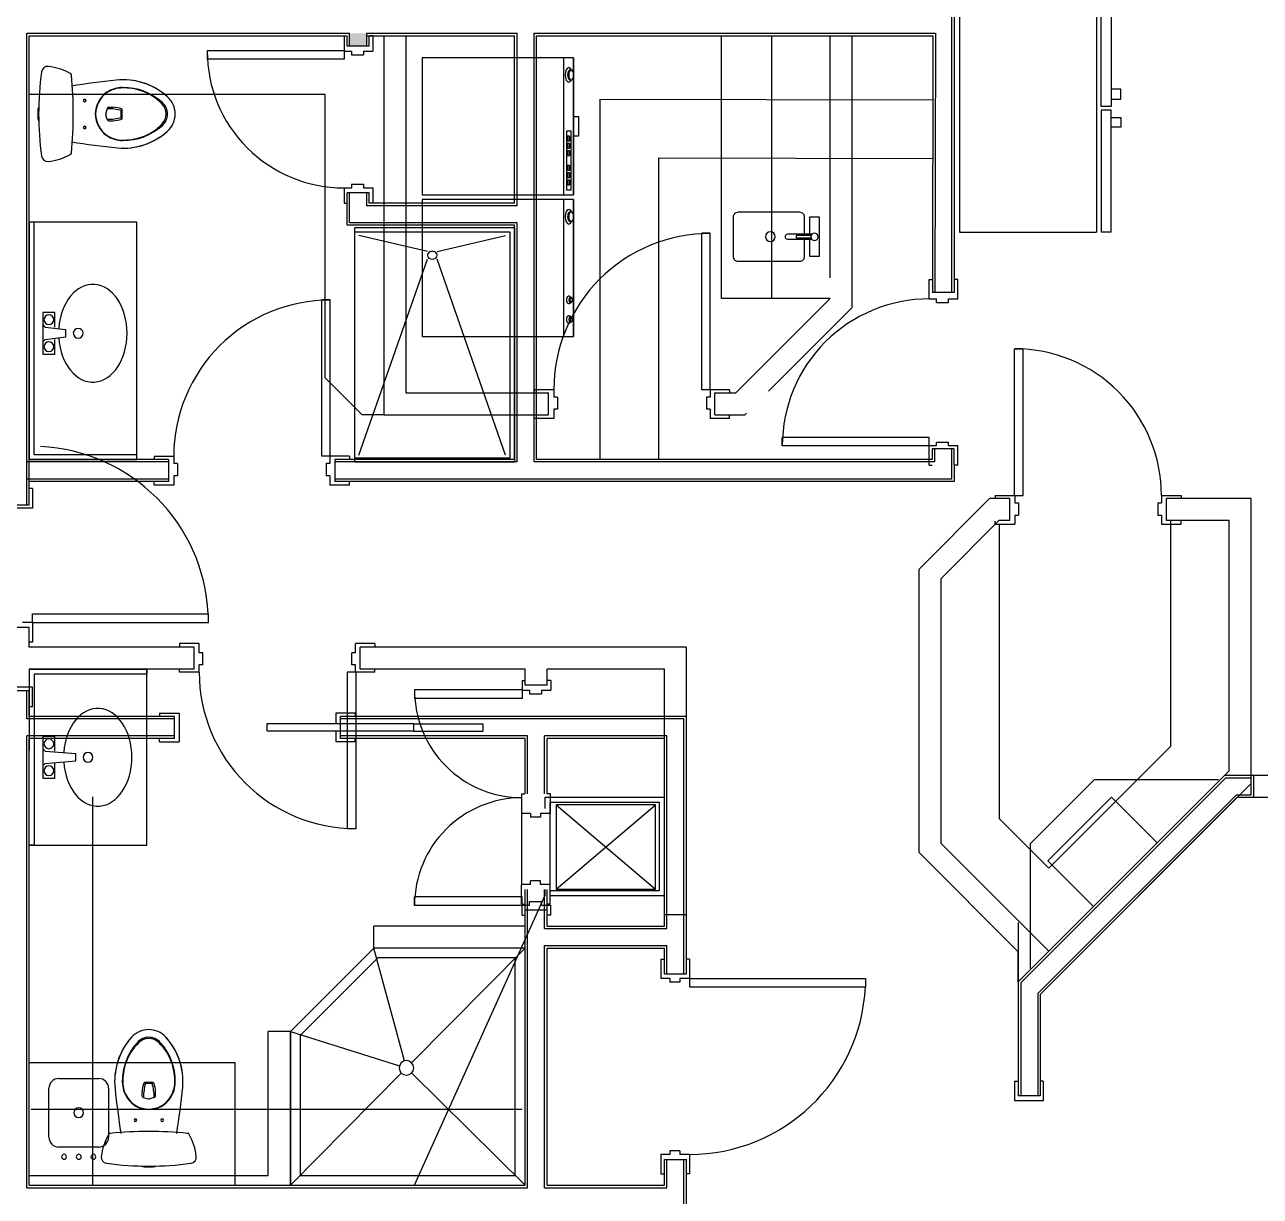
# Model space of a CAD drawing. Header units: inches. Extents: x 1429 to 2574, y 1873 to 2531.
# Drawn here: x 1982.3 to 2232.9, y 2055.5 to 2293.1 of the extents above; entities that cross this region are included whole.
import ezdxf

# ---------------------------------------------------------------- set-up
doc = ezdxf.new("R2010")
doc.units = ezdxf.units.IN
for name, pattern in [('Style_11', [0]), ('Style_13', [0]), ('Style_16', [0]), ('Style_18', [0]), ('Style_26', [0]), ('Style_27', [0]), ('Style_30', [0]), ('Style_6', [0]), ('Style_9', [0])]:
    doc.linetypes.add(name, pattern=pattern)
for name, color, linetype, true_color in [('1.1DEMO', 3, 'Continuous', 0x00ff00), ('1.1DRWDWS', 1, 'Continuous', 0xff0000), ('1.1WALL', 7, 'Continuous', 0xffffff), ('1.1WALLMOVED', 7, 'Continuous', 0xffffff)]:
    doc.layers.add(name, color=color, linetype=linetype, true_color=true_color)

msp = doc.modelspace()

# ---------------------------------------------------------------- hatches: boundary and pattern name
at = {"layer": '1.1WALL', "transparency": 33554483}
msp.add_hatch(color=256, dxfattribs=at).paths.add_polyline_path([(2048.15, 2291.32), (2048.15, 2288.72), (2051.62, 2288.72), (2051.62, 2290.82), (2051.62, 2291.32), (2048.15, 2291.32)], flags=0)

# ---------------------------------------------------------------- linework, layer by layer
at = {"layer": '1.1DEMO', "linetype": 'Style_16'}
for points in [[(2051.5, 2290.82), (2055.09, 2290.82)], [(2055.09, 2290.82), (2055.09, 2213.95)], [(2059.56, 2290.82), (2059.56, 2218.42)], [(2086.09, 2290.82), (2145.6, 2290.82)], [(2123.61, 2237.54), (2123.61, 2290.82)], [(2133.7, 2290.82), (2133.7, 2237.54)], [(2145.6, 2241.72), (2145.6, 2290.82)], [(2150.07, 2235.69), (2150.07, 2290.82)], [(2062.84, 2286.36), (2062.84, 2258.59)], [(2093.59, 2286.36), (2062.84, 2286.36)], [(2091.61, 2258.59), (2091.61, 2286.36)], [(2093.59, 2258.59), (2093.59, 2286.36)], [(2093.59, 2286.36), (2093.59, 2258.59)], [(2093.1, 2283.88), (2092.85, 2283.88)], [(2092.85, 2281.9), (2093.1, 2281.9)], [(2043.19, 2278.92), (1983.18, 2278.92)], [(2043.19, 2221.44), (2043.19, 2278.92)], [(2093.59, 2270.49), (2093.59, 2274.46)], [(2093.59, 2274.46), (2094.59, 2274.46)], [(2094.59, 2274.46), (2094.59, 2270.49)], [(2092.11, 2271.48), (2092.11, 2259.58)], [(2093.1, 2271.48), (2092.11, 2271.48)], [(2093.1, 2259.58), (2093.1, 2271.48)], [(2092.73, 2270.49), (2092.35, 2270.49)], [(2092.35, 2270.49), (2092.35, 2269.5)], [(2092.35, 2269.5), (2092.73, 2269.5)], [(2092.35, 2269), (2092.35, 2268.01)], [(2092.73, 2269), (2092.35, 2269)], [(2092.73, 2269.5), (2092.73, 2270.49)], [(2092.73, 2268.01), (2092.73, 2269)], [(2092.85, 2269.5), (2092.85, 2270.49)], [(2092.85, 2268.01), (2092.85, 2269)], [(2094.59, 2270.49), (2093.59, 2270.49)], [(2092.35, 2268.01), (2092.73, 2268.01)], [(2092.35, 2267.51), (2092.35, 2266.52)], [(2092.73, 2267.51), (2092.35, 2267.51)], [(2092.35, 2266.52), (2092.73, 2266.52)], [(2092.73, 2266.52), (2092.73, 2267.51)], [(2092.85, 2266.52), (2092.85, 2267.51)], [(2092.73, 2264.54), (2092.35, 2264.54)], [(2092.35, 2264.54), (2092.35, 2263.55)], [(2092.35, 2263.55), (2092.73, 2263.55)], [(2092.35, 2263.05), (2092.35, 2262.06)], [(2092.73, 2263.05), (2092.35, 2263.05)], [(2092.73, 2263.55), (2092.73, 2264.54)], [(2092.73, 2262.06), (2092.73, 2263.05)], [(2092.85, 2263.55), (2092.85, 2264.54)], [(2092.85, 2262.06), (2092.85, 2263.05)], [(2092.35, 2262.06), (2092.73, 2262.06)], [(2092.73, 2261.56), (2092.35, 2261.56)], [(2092.35, 2261.56), (2092.35, 2260.57)], [(2092.35, 2260.57), (2092.73, 2260.57)], [(2092.73, 2260.57), (2092.73, 2261.56)], [(2092.85, 2260.57), (2092.85, 2261.56)], [(2062.84, 2258.59), (2093.59, 2258.59)], [(2092.11, 2259.58), (2093.1, 2259.58)], [(2093.59, 2257.59), (2062.84, 2257.59)], [(2062.84, 2257.59), (2062.84, 2229.82)], [(2091.61, 2229.82), (2091.61, 2257.59)], [(2093.59, 2257.59), (2093.59, 2229.82)], [(2093.59, 2229.82), (2093.59, 2257.59)], [(2093.1, 2255.11), (2092.85, 2255.11)], [(2092.85, 2253.13), (2093.1, 2253.13)], [(2125.96, 2254.03), (2125.96, 2246.1)], [(2139.46, 2255.02), (2126.95, 2255.02)], [(2140.45, 2250.56), (2140.45, 2254.03)], [(2141.44, 2254.03), (2141.44, 2250.56)], [(2143.43, 2254.03), (2141.44, 2254.03)], [(2143.43, 2246.1), (2143.43, 2254.03)], [(2119.57, 2219.04), (2119.57, 2250.78)], [(2121.31, 2250.78), (2119.57, 2250.78)], [(2121.31, 2219.04), (2121.31, 2250.78)], [(2141.94, 2250.56), (2136.98, 2250.56)], [(2136.98, 2249.57), (2141.94, 2249.57)], [(2138.72, 2250.31), (2138.72, 2249.82)], [(2141.69, 2250.31), (2138.72, 2250.31)], [(2138.72, 2249.82), (2141.69, 2249.82)], [(2140.45, 2246.1), (2140.45, 2249.57)], [(2141.44, 2249.57), (2141.44, 2246.1)], [(2141.44, 2246.1), (2143.43, 2246.1)], [(2126.95, 2245.1), (2139.46, 2245.1)], [(2093.1, 2237.76), (2092.85, 2237.76)], [(2092.85, 2236.76), (2093.1, 2236.76)], [(2145.6, 2237.54), (2123.61, 2237.54)], [(2126.47, 2218.42), (2145.6, 2237.54)], [(2133.11, 2218.74), (2150.07, 2235.69)], [(2093.1, 2233.79), (2092.85, 2233.79)], [(2092.85, 2232.8), (2093.1, 2232.8)], [(2062.84, 2229.82), (2093.59, 2229.82)], [(2183.01, 2227.34), (2184.75, 2227.34)], [(2183.01, 2197.58), (2183.01, 2227.34)], [(2184.75, 2197.58), (2184.75, 2227.34)], [(2050.68, 2213.95), (2043.19, 2221.44)], [(2059.56, 2218.42), (2088.52, 2218.42)], [(2085.6, 2219.04), (2085.6, 2218.42)], [(2089.57, 2219.04), (2085.6, 2219.04)], [(2088.52, 2213.95), (2088.52, 2218.42)], [(2089.57, 2219.04), (2089.57, 2217.55)], [(2121.31, 2219.04), (2119.57, 2219.04)], [(2121.25, 2219.04), (2121.25, 2217.55)], [(2125.22, 2219.04), (2121.25, 2219.04)], [(2122.24, 2218.42), (2126.47, 2218.42)], [(2122.24, 2213.95), (2122.24, 2218.42)], [(2125.22, 2219.04), (2125.22, 2218.42)], [(2090.31, 2217.55), (2089.57, 2217.55)], [(2090.31, 2217.55), (2090.31, 2215.07)], [(2121.25, 2217.55), (2120.51, 2217.55)], [(2120.51, 2217.55), (2120.51, 2215.07)], [(2055.09, 2213.95), (2050.68, 2213.95)], [(2055.09, 2213.95), (2088.52, 2213.95)], [(2085.6, 2213.21), (2085.6, 2213.83)], [(2089.57, 2213.21), (2085.6, 2213.21)], [(2090.31, 2215.07), (2089.57, 2215.07)], [(2089.57, 2215.07), (2089.57, 2213.21)], [(2121.25, 2215.07), (2120.51, 2215.07)], [(2121.25, 2215.07), (2121.25, 2213.21)], [(2125.22, 2213.21), (2121.25, 2213.21)], [(2122.24, 2213.95), (2128.32, 2213.95)], [(2125.22, 2213.21), (2125.22, 2213.83)], [(2128.32, 2213.95), (2128.65, 2214.28)], [(2177.96, 2196.96), (2163.58, 2182.58)], [(2182.08, 2196.96), (2177.96, 2196.96)], [(2179.1, 2197.58), (2183.07, 2197.58)], [(2179.1, 2197.58), (2179.1, 2196.96)], [(2182.08, 2192.5), (2182.08, 2196.96)], [(2183.01, 2197.58), (2184.75, 2197.58)], [(2183.07, 2197.58), (2183.07, 2196.09)], [(2183.07, 2196.09), (2183.81, 2196.09)], [(2183.81, 2196.09), (2183.81, 2193.61)], [(2212.08, 2196.09), (2212.82, 2196.09)], [(2212.08, 2196.09), (2212.08, 2193.61)], [(2212.82, 2197.58), (2212.82, 2196.09)], [(2212.82, 2197.58), (2216.79, 2197.58)], [(2213.82, 2192.5), (2213.82, 2196.96)], [(2231.03, 2196.96), (2213.82, 2196.96)], [(2216.79, 2197.58), (2216.79, 2196.96)], [(2231.03, 2139.23), (2231.03, 2196.96)], [(2183.07, 2193.61), (2183.07, 2191.75)], [(2183.07, 2193.61), (2183.81, 2193.61)], [(2212.08, 2193.61), (2212.82, 2193.61)], [(2212.82, 2193.61), (2212.82, 2191.75)], [(2179.81, 2192.5), (2168.05, 2180.73)], [(2179.1, 2191.75), (2179.1, 2192.37)], [(2179.1, 2191.75), (2183.07, 2191.75)], [(2182.08, 2192.5), (2179.81, 2192.5)], [(2179.95, 2132.03), (2179.95, 2191.75)], [(2212.82, 2191.75), (2216.79, 2191.75)], [(2226.57, 2192.5), (2213.82, 2192.5)], [(2214.67, 2192.5), (2214.67, 2146.71)], [(2216.79, 2191.75), (2216.79, 2192.37)], [(2226.57, 2141.78), (2226.57, 2192.5)], [(2163.58, 2182.58), (2163.58, 2125.25)], [(2168.05, 2180.73), (2168.05, 2127.1)], [(1983.8, 2171.84), (1983.8, 2173.57)], [(1983.8, 2173.57), (2019.51, 2173.57)], [(2019.51, 2171.84), (2019.51, 2173.57)], [(1983.18, 2170.85), (1976.73, 2170.85)], [(1983.8, 2171.84), (1981.82, 2171.84)], [(1983.18, 2166.84), (1983.18, 2170.85)], [(1983.8, 2171.84), (2019.51, 2171.84)], [(1983.8, 2171.84), (1983.8, 2167.87)], [(1983.8, 2167.87), (1983.18, 2167.87)], [(2016.6, 2166.84), (1983.18, 2166.84)], [(2013.68, 2167.58), (2013.68, 2166.96)], [(2017.65, 2167.58), (2013.68, 2167.58)], [(2016.6, 2162.37), (2016.6, 2166.84)], [(2017.65, 2165.72), (2017.65, 2167.58)], [(2018.39, 2165.72), (2017.65, 2165.72)], [(2018.39, 2163.24), (2018.39, 2165.72)], [(2049.33, 2165.72), (2048.59, 2165.72)], [(2048.59, 2163.24), (2048.59, 2165.72)], [(2053.3, 2167.58), (2049.33, 2167.58)], [(2049.33, 2165.72), (2049.33, 2167.58)], [(2050.32, 2162.37), (2050.32, 2166.84)], [(2116.47, 2166.84), (2050.32, 2166.84)], [(2053.3, 2167.58), (2053.3, 2166.96)], [(2116.47, 2140.8), (2116.47, 2166.84)], [(2018.39, 2163.24), (2017.65, 2163.24)], [(2017.65, 2161.75), (2017.65, 2163.24)], [(2049.33, 2163.24), (2048.59, 2163.24)], [(2049.33, 2161.75), (2049.33, 2163.24)], [(2016.6, 2162.37), (1983.18, 2162.37)], [(1983.18, 2162.37), (2006.99, 2162.37)], [(1983.18, 2162.37), (1983.18, 2145.91)], [(2006.99, 2162.37), (1983.18, 2162.37)], [(1984.17, 2161.38), (1984.17, 2126.67)], [(2006.99, 2161.38), (1984.17, 2161.38)], [(2006.99, 2126.67), (2006.99, 2162.37)], [(2006.99, 2162.37), (2006.99, 2161.38)], [(2013.68, 2161.75), (2013.68, 2162.37)], [(2017.65, 2161.75), (2013.68, 2161.75)], [(2049.39, 2161.75), (2047.65, 2161.75)], [(2047.65, 2161.75), (2047.65, 2130.01)], [(2053.3, 2161.75), (2049.33, 2161.75)], [(2049.39, 2161.75), (2049.39, 2130.01)], [(2083.74, 2162.37), (2050.32, 2162.37)], [(2053.3, 2161.75), (2053.3, 2162.37)], [(2083.74, 2159.15), (2083.74, 2162.37)], [(2088.2, 2159.15), (2088.2, 2162.37)], [(2112.01, 2162.37), (2088.2, 2162.37)], [(2112.01, 2140.8), (2112.01, 2162.37)], [(2061.32, 2158.17), (2061.32, 2156.43)], [(2083.12, 2158.17), (2061.32, 2158.17)], [(2083.12, 2160.1), (2083.74, 2160.1)], [(2083.12, 2160.1), (2083.12, 2158.11)], [(2083.12, 2158.17), (2083.12, 2156.43)], [(2083.12, 2158.11), (2084.61, 2158.11)], [(2088.2, 2159.15), (2083.74, 2159.15)], [(2084.61, 2158.11), (2084.61, 2157.37)], [(2087.09, 2158.11), (2087.09, 2157.37)], [(2087.09, 2158.11), (2088.95, 2158.11)], [(2088.95, 2160.1), (2088.33, 2160.1)], [(2088.95, 2160.1), (2088.95, 2158.11)], [(2083.12, 2156.43), (2061.32, 2156.43)], [(2084.61, 2157.37), (2087.09, 2157.37)], [(1985.91, 2148.74), (1985.91, 2140.3)], [(1988.39, 2148.74), (1985.91, 2148.74)], [(1988.39, 2145.76), (1988.39, 2148.74)], [(1986.41, 2145.76), (1985.91, 2146.26)], [(1986.41, 2145.76), (1992.6, 2145.26)], [(1992.6, 2143.78), (1992.6, 2145.26)], [(2214.67, 2146.71), (2189.97, 2122.01)], [(1986.41, 2143.28), (1985.91, 2142.78)], [(1986.41, 2143.28), (1992.6, 2143.78)], [(1988.39, 2140.3), (1988.39, 2143.28)], [(1985.91, 2140.3), (1988.39, 2140.3)], [(2189.97, 2105.18), (2226.57, 2141.78)], [(2188.23, 2096.43), (2231.03, 2139.23)], [(2179.95, 2132.03), (2189.97, 2122.01)], [(2049.39, 2130.01), (2047.65, 2130.01)], [(1984.17, 2126.67), (1983.18, 2126.67)], [(1983.18, 2126.67), (2006.99, 2126.67)], [(2163.58, 2125.25), (2183.77, 2105.06)], [(2168.05, 2127.1), (2189.97, 2105.18)], [(2061.32, 2114.46), (2061.32, 2116.19)], [(2083.12, 2116.19), (2061.32, 2116.19)], [(2083.12, 2114.46), (2083.12, 2116.19)], [(2084.61, 2115.26), (2087.09, 2115.26)], [(2084.61, 2114.52), (2084.61, 2115.26)], [(2087.09, 2114.52), (2087.09, 2115.26)], [(2083.12, 2114.46), (2061.32, 2114.46)], [(2083.12, 2112.53), (2083.12, 2114.52)], [(2083.12, 2114.52), (2084.61, 2114.52)], [(2088.2, 2113.52), (2083.74, 2113.52)], [(2083.74, 2110.3), (2083.74, 2113.52)], [(2087.09, 2114.52), (2088.95, 2114.52)], [(2088.2, 2110.3), (2088.2, 2113.52)], [(2088.95, 2112.53), (2088.95, 2114.52)], [(2083.74, 2110.3), (2053.07, 2110.3)], [(2053.07, 2105.84), (2053.07, 2110.3)], [(2083.12, 2112.53), (2083.74, 2112.53)], [(2088.95, 2112.53), (2088.33, 2112.53)], [(2053.07, 2105.84), (2036.13, 2088.9)], [(2059.29, 2082.97), (2053.07, 2105.84)], [(2083.74, 2105.84), (2053.07, 2105.84)], [(2083.74, 2105.84), (2053.07, 2105.84)], [(2060.73, 2082.59), (2083.74, 2105.84)], [(2053.89, 2103.85), (2038.11, 2088.07)], [(2081.75, 2103.85), (2053.89, 2103.85)], [(2081.75, 2059.71), (2081.75, 2103.85)], [(2183.77, 2098.98), (2183.77, 2105.02)], [(2036.13, 2088.9), (2031.66, 2088.9)], [(2031.66, 2059.71), (2031.66, 2088.9)], [(2036.13, 2088.9), (2058.27, 2081.98)], [(2036.13, 2057.73), (2036.13, 2088.9)], [(2036.13, 2088.9), (2036.13, 2057.73)], [(2038.11, 2088.07), (2038.11, 2059.71)], [(2036.13, 2057.73), (2058.64, 2080.48)], [(2083.74, 2057.73), (2060.74, 2080.49)], [(2008.27, 2078.56), (2006.58, 2078.56)], [(2008.11, 2078.37), (2006.73, 2078.37)], [(2006.06, 2075.83), (2006.06, 2076.69)], [(2006.29, 2075.53), (2007.27, 2075.26)], [(2008.56, 2075.53), (2007.57, 2075.26)], [(2008.79, 2075.83), (2008.79, 2076.69)], [(1983.18, 2059.71), (2031.66, 2059.71)], [(2038.11, 2059.71), (2081.75, 2059.71)]]:
    msp.add_lwpolyline(points, dxfattribs=at)
for points in [[(2126.95, 2255.02, 0.414214), (2125.96, 2254.03)], [(2140.45, 2254.03, 0.414214), (2139.46, 2255.02)], [(2121.31, 2250.72, 0.414739), (2089.57, 2219.04)], [(2136.98, 2250.56, 1), (2136.98, 2249.57)], [(2125.96, 2246.1, 0.414214), (2126.95, 2245.1)], [(2139.46, 2245.1, 0.414214), (2140.45, 2246.1)], [(2212.82, 2197.58, 0.414214), (2183.07, 2227.34)], [(2019.47, 2173.57, 0.386814), (1985.44, 2207.51)], [(2017.65, 2161.75, 0.414739), (2049.39, 2130.07)], [(2061.32, 2158.11, 0.414214), (2083.12, 2136.31)], [(2083.12, 2136.31, 0.414214), (2061.32, 2114.52)], [(2003.93, 2087.74, 0.212565), (2000.57, 2077.31)], [(2003.93, 2087.74, 0.157441), (2000.57, 2080.18)], [(2010.89, 2087.76, 0.444797), (2003.93, 2087.74)], [(2010.89, 2087.76, 0.444797), (2003.93, 2087.74)], [(2009.75, 2086.7, 0.445867), (2005.1, 2086.7)], [(2014.25, 2080.44, 0.15286), (2010.89, 2087.76)], [(2014.31, 2077.62, 0.206653), (2010.91, 2087.74)], [(2005.1, 2086.7, 0.187325), (2002.05, 2078.63)], [(2005.42, 2086.67, 0.125924), (2002.72, 2082.42)], [(2009.43, 2086.67, 0.395869), (2005.42, 2086.67)], [(2012.13, 2082.42, 0.125924), (2009.43, 2086.67)], [(2012.79, 2078.63, 0.187325), (2009.75, 2086.7)], [(2002.72, 2082.42, 0.08155), (2002.13, 2078.63)], [(2012.71, 2078.63, 0.08155), (2012.13, 2082.42)], [(2002.05, 2078.63, 0.144789), (2003.03, 2075.46)], [(2002.13, 2078.63, 0.144789), (2003.09, 2075.5)], [(2006.4, 2078.44, 0.096002), (2006.06, 2076.69)], [(2006.74, 2078.37, 0.071068), (2006.35, 2075.63)], [(2006.58, 2078.56, 0.306042), (2006.4, 2078.44)], [(2006.73, 2078.37, 0.33906), (2006.62, 2078.28)], [(2008.23, 2078.28, 0.33906), (2008.11, 2078.37)], [(2008.5, 2075.63, 0.071068), (2008.11, 2078.37)], [(2008.45, 2078.44, 0.306042), (2008.27, 2078.56)], [(2008.79, 2076.69, 0.096002), (2008.45, 2078.44)], [(2011.75, 2075.5, 0.144789), (2012.71, 2078.63)], [(2011.82, 2075.46, 0.144789), (2012.79, 2078.63)], [(2013.09, 2068.24, 0.012107), (2014.31, 2077.62)], [(2000.57, 2077.31, 0.011716), (2001.75, 2068.24)], [(2003.03, 2075.46, 0.537258), (2011.82, 2075.46)], [(2003.09, 2075.5, 0.537258), (2011.75, 2075.5)], [(2006.06, 2075.83, 0.339454), (2006.29, 2075.53)], [(2007.27, 2075.26, 0.131652), (2007.57, 2075.26)], [(2008.56, 2075.53, 0.339454), (2008.79, 2075.83)], [(1999.23, 2068.03, 0.100792), (1997.78, 2063.58)], [(1999.56, 2068.25, 0.2435), (1999.23, 2068.03)], [(1999.34, 2068.22, 0.00477), (1999.23, 2068.03)], [(1999.56, 2068.25, 0.000704), (1999.34, 2068.22)], [(2007.42, 2068.64, 0.025223), (1999.56, 2068.25)], [(2015.29, 2068.25, 0.025223), (2007.42, 2068.64)], [(2015.62, 2068.03, 0.2435), (2015.29, 2068.25)], [(2015.51, 2068.22, 0.000704), (2015.29, 2068.25)], [(2015.62, 2068.03, 0.00477), (2015.51, 2068.22)], [(2017.06, 2063.58, 0.100792), (2015.62, 2068.03)], [(1997.78, 2063.58, 0.406952), (1998.86, 2062.2)], [(2015.99, 2062.2, 0.406943), (2017.06, 2063.58)], [(1998.86, 2062.2, 0.068884), (2015.99, 2062.2)], [(2005.94, 2061.63, 0.103312), (2006.72, 2061.46)], [(2006.72, 2061.46, 0.004503), (2008.12, 2061.46)], [(2008.12, 2061.46, 0.103312), (2008.9, 2061.63)]]:
    msp.add_lwpolyline(points, format="xyb", dxfattribs=at)
for points in [[(2134.5, 2250.06, 1), (2132.52, 2250.06, 1), (2134.5, 2250.06)], [(2143.18, 2250.06, 1), (2141.69, 2250.06, 1), (2143.18, 2250.06)], [(1988.14, 2147.25, 1), (1986.16, 2147.25, 1), (1988.14, 2147.25)], [(1996.08, 2144.52, 1), (1994.09, 2144.52, 1), (1996.08, 2144.52)], [(1988.14, 2141.79, 1), (1986.16, 2141.79, 1), (1988.14, 2141.79)], [(2061.17, 2081.53, 1), (2058.2, 2081.53, 1), (2061.17, 2081.53)], [(2004.96, 2070.95, 1), (2004.42, 2070.95, 1), (2004.96, 2070.95)], [(2004.96, 2070.95, 1), (2004.42, 2070.95, 1), (2004.96, 2070.95)], [(2010.43, 2070.95, 1), (2009.88, 2070.95, 1), (2010.43, 2070.95)], [(2010.43, 2070.95, 1), (2009.88, 2070.95, 1), (2010.43, 2070.95)]]:
    msp.add_lwpolyline(points, format="xyb", close=True, dxfattribs=at)
at = {"layer": '1.1DEMO'}
for points in [[(2092.08, 2283.94), (2091.78, 2283.36), (2091.78, 2282.42), (2092.08, 2281.84)], [(2093.13, 2283.94), (2092.84, 2284.52), (2092.37, 2284.52), (2092.08, 2283.94)], [(2092.85, 2283.88), (2092.58, 2283.88), (2092.35, 2283.44), (2092.35, 2282.89)], [(2093.1, 2283.88), (2092.82, 2283.88), (2092.6, 2283.44), (2092.6, 2282.89)], [(2093.59, 2282.89), (2093.59, 2283.44), (2093.37, 2283.88), (2093.1, 2283.88)], [(2092.08, 2281.84), (2092.37, 2281.25), (2092.84, 2281.25), (2093.13, 2281.84)], [(2092.35, 2282.89), (2092.35, 2282.34), (2092.58, 2281.9), (2092.85, 2281.9)], [(2092.6, 2282.89), (2092.6, 2282.34), (2092.82, 2281.9), (2093.1, 2281.9)], [(2093.1, 2281.9), (2093.37, 2281.9), (2093.59, 2282.34), (2093.59, 2282.89)], [(2093.13, 2255.17), (2092.84, 2255.76), (2092.37, 2255.76), (2092.08, 2255.17)], [(2092.08, 2255.17), (2091.78, 2254.59), (2091.78, 2253.65), (2092.08, 2253.07)], [(2092.08, 2253.07), (2092.37, 2252.49), (2092.84, 2252.49), (2093.13, 2253.07)], [(2092.85, 2255.11), (2092.58, 2255.11), (2092.35, 2254.67), (2092.35, 2254.12)], [(2092.35, 2254.12), (2092.35, 2253.57), (2092.58, 2253.13), (2092.85, 2253.13)], [(2093.1, 2255.11), (2092.82, 2255.11), (2092.6, 2254.67), (2092.6, 2254.12)], [(2092.6, 2254.12), (2092.6, 2253.57), (2092.82, 2253.13), (2093.1, 2253.13)], [(2093.59, 2254.12), (2093.59, 2254.67), (2093.37, 2255.11), (2093.1, 2255.11)], [(2093.1, 2253.13), (2093.37, 2253.13), (2093.59, 2253.57), (2093.59, 2254.12)], [(2092.97, 2237.75), (2092.84, 2237.99), (2092.62, 2238.07), (2092.43, 2237.96)], [(2092.43, 2237.96), (2092.23, 2237.85), (2092.11, 2237.57), (2092.11, 2237.26)], [(2092.11, 2237.26), (2092.11, 2236.95), (2092.23, 2236.68), (2092.43, 2236.57)], [(2092.43, 2236.57), (2092.62, 2236.46), (2092.84, 2236.54), (2092.97, 2236.77)], [(2092.85, 2237.76), (2092.71, 2237.76), (2092.6, 2237.53), (2092.6, 2237.26)], [(2092.6, 2237.26), (2092.6, 2236.99), (2092.71, 2236.76), (2092.85, 2236.76)], [(2093.1, 2237.76), (2092.96, 2237.76), (2092.85, 2237.53), (2092.85, 2237.26)], [(2092.85, 2237.26), (2092.85, 2236.99), (2092.96, 2236.76), (2093.1, 2236.76)], [(2093.35, 2237.26), (2093.35, 2237.53), (2093.23, 2237.76), (2093.1, 2237.76)], [(2093.1, 2236.76), (2093.23, 2236.76), (2093.35, 2236.99), (2093.35, 2237.26)], [(2092.43, 2233.99), (2092.23, 2233.88), (2092.11, 2233.6), (2092.11, 2233.29)], [(2092.11, 2233.29), (2092.11, 2232.98), (2092.23, 2232.71), (2092.43, 2232.6)], [(2092.97, 2233.79), (2092.84, 2234.02), (2092.62, 2234.1), (2092.43, 2233.99)], [(2092.85, 2233.79), (2092.71, 2233.79), (2092.6, 2233.57), (2092.6, 2233.29)], [(2092.6, 2233.29), (2092.6, 2233.02), (2092.71, 2232.8), (2092.85, 2232.8)], [(2093.1, 2233.79), (2092.96, 2233.79), (2092.85, 2233.57), (2092.85, 2233.29)], [(2092.85, 2233.29), (2092.85, 2233.02), (2092.96, 2232.8), (2093.1, 2232.8)], [(2093.35, 2233.29), (2093.35, 2233.57), (2093.23, 2233.79), (2093.1, 2233.79)], [(2093.1, 2232.8), (2093.23, 2232.8), (2093.35, 2233.02), (2093.35, 2233.29)], [(2092.43, 2232.6), (2092.62, 2232.49), (2092.84, 2232.57), (2092.97, 2232.8)], [(1997.41, 2154.43), (1993.72, 2154.69), (1990.53, 2150.77), (1990.16, 2145.51)], [(2004.01, 2144.52), (2004.01, 2149.81), (2001.11, 2154.16), (1997.41, 2154.43)], [(1990.16, 2143.53), (1990.53, 2138.27), (1993.72, 2134.35), (1997.41, 2134.61)], [(1997.41, 2134.61), (2001.11, 2134.88), (2004.01, 2139.23), (2004.01, 2144.52)]]:
    msp.add_open_spline(points, degree=3, dxfattribs=at)
at = {"layer": '1.1DRWDWS', "linetype": 'Style_13'}
for points in [[(2171.85, 2301.28), (2171.85, 2250.96)], [(2199.63, 2301.28), (2199.63, 2250.96)], [(2200.62, 2276.49), (2200.62, 2301.28)], [(2202.6, 2301.28), (2202.6, 2276.49)], [(2204.58, 2279.96), (2202.6, 2279.96)], [(2204.58, 2277.97), (2204.58, 2279.96)], [(2098.98, 2277.93), (2166.44, 2277.81)], [(2098.98, 2204.88), (2098.98, 2277.93)], [(2202.6, 2276.49), (2200.62, 2276.49)], [(2200.62, 2275.76), (2200.62, 2250.96)], [(2202.6, 2275.76), (2200.62, 2275.76)], [(2202.6, 2277.97), (2204.58, 2277.97)], [(2202.6, 2250.96), (2202.6, 2275.76)], [(2202.6, 2274.27), (2204.58, 2274.27)], [(2204.58, 2274.27), (2204.58, 2272.29)], [(2204.58, 2272.29), (2202.6, 2272.29)], [(1984.17, 2205.87), (1984.17, 2252.99)], [(2049.21, 2251.09), (2080.63, 2251.09)], [(2080.63, 2251.09), (2080.63, 2205.18)], [(2171.85, 2250.96), (2199.63, 2250.96)], [(2202.6, 2250.96), (2200.62, 2250.96)], [(2063.93, 2247.08), (2050.05, 2250.3)], [(2065.92, 2247.08), (2079.8, 2250.3)], [(2050.05, 2205.78), (2063.93, 2245.5)], [(2079.8, 2205.78), (2065.92, 2245.5)], [(1988.39, 2234.72), (1985.91, 2234.72)], [(1985.91, 2234.72), (1985.91, 2226.28)], [(1988.39, 2231.74), (1988.39, 2234.72)], [(1986.41, 2231.74), (1985.91, 2232.24)], [(1986.41, 2231.74), (1990.62, 2231.24)], [(1990.62, 2229.76), (1990.62, 2231.24)], [(1986.41, 2229.26), (1985.91, 2228.76)], [(1986.41, 2229.26), (1990.62, 2229.76)], [(1988.39, 2226.28), (1988.39, 2229.26)], [(1985.91, 2226.28), (1988.39, 2226.28)], [(2005, 2205.87), (1984.17, 2205.87)], [(2080.63, 2205.18), (2049.21, 2205.18)], [(2395.81, 2140.8), (2230.98, 2140.8)], [(1996.08, 2057.73), (1996.08, 2136.5)], [(2202.7, 2136.42), (2189.79, 2123.51)], [(2202.7, 2136.42), (2211.95, 2127.16)], [(2395.81, 2136.34), (2230.98, 2136.34)], [(2189.79, 2123.51), (2199.05, 2114.25)], [(2087.78, 2116.52), (2061.2, 2057.55)], [(1989.15, 2079.38), (1997.27, 2079.38)], [(1987.17, 2067.48), (1987.17, 2077.4)], [(1999.26, 2077.4), (1999.26, 2067.48)], [(1983.55, 2073.18), (2083.12, 2073.18)], [(1997.27, 2065.49), (1989.15, 2065.49)]]:
    msp.add_lwpolyline(points, dxfattribs=at)
at = {"layer": '1.1DRWDWS', "linetype": 'Style_30'}
for points in [[(2047.03, 2290.82), (2047.65, 2290.82)], [(2047.03, 2290.82), (2047.03, 2287.72)], [(2052.86, 2290.82), (2052.24, 2290.82)], [(2052.86, 2290.82), (2052.86, 2287.72)], [(2047.03, 2287.78), (2019.26, 2287.78)], [(2019.26, 2287.78), (2019.26, 2286.04)], [(2047.03, 2286.04), (2019.26, 2286.04)], [(2047.03, 2287.78), (2047.03, 2286.04)], [(2047.03, 2287.72), (2048.52, 2287.72)], [(2048.52, 2287.72), (2048.52, 2286.98)], [(2048.52, 2286.98), (2051, 2286.98)], [(2051, 2287.72), (2051, 2286.98)], [(2051, 2287.72), (2052.86, 2287.72)], [(2110.89, 2266.03), (2166.42, 2265.93)], [(2110.89, 2204.88), (2110.89, 2266.03)], [(2048.52, 2260.69), (2051, 2260.69)], [(2048.52, 2260.69), (2048.52, 2259.95)], [(2051, 2260.69), (2051, 2259.95)], [(2047.03, 2259.95), (2047.03, 2256.85)], [(2047.03, 2259.95), (2048.52, 2259.95)], [(2051, 2259.95), (2052.86, 2259.95)], [(2052.86, 2259.95), (2052.86, 2256.85)], [(2047.03, 2256.85), (2047.65, 2256.85)], [(2052.86, 2256.85), (2052.24, 2256.85)], [(2005, 2252.99), (1983.18, 2252.99)], [(1983.18, 2252.99), (1983.18, 2204.87)], [(1983.18, 2252.99), (1983.18, 2204.87)], [(1984.17, 2252.99), (1983.18, 2252.99)], [(2005, 2205.87), (2005, 2252.99)], [(2049.21, 2204.39), (2049.21, 2251.89)], [(2081.63, 2251.89), (2049.21, 2251.89)], [(2081.63, 2251.89), (2081.63, 2204.39)], [(2165.68, 2237.45), (2165.68, 2241.42)], [(2165.68, 2241.42), (2166.3, 2241.42)], [(2171.5, 2241.42), (2170.88, 2241.42)], [(2171.5, 2237.45), (2171.5, 2241.42)], [(2042.49, 2205.54), (2042.49, 2237.28)], [(2044.23, 2237.28), (2042.49, 2237.28)], [(2044.23, 2205.54), (2044.23, 2237.28)], [(2165.68, 2237.45), (2167.16, 2237.45)], [(2167.16, 2236.71), (2167.16, 2237.45)], [(2167.16, 2236.71), (2169.64, 2236.71)], [(2169.64, 2236.71), (2169.64, 2237.45)], [(2169.64, 2237.45), (2171.5, 2237.45)], [(2135.92, 2207.64), (2135.92, 2209.38)], [(2165.68, 2209.38), (2135.92, 2209.38)], [(2165.68, 2207.64), (2165.68, 2209.38)], [(2167.16, 2207.7), (2167.16, 2208.44)], [(2167.16, 2208.44), (2169.64, 2208.44)], [(2169.64, 2207.7), (2169.64, 2208.44)], [(2005, 2204.87), (2005, 2205.87)], [(2008.52, 2205.49), (2008.52, 2204.87)], [(2012.49, 2205.49), (2008.52, 2205.49)], [(2012.49, 2205.54), (2012.49, 2204.05)], [(2044.23, 2205.54), (2042.49, 2205.54)], [(2048.14, 2205.54), (2044.17, 2205.54)], [(2044.17, 2205.54), (2044.17, 2204.05)], [(2048.14, 2205.54), (2048.14, 2204.92)], [(2165.68, 2207.64), (2135.92, 2207.64)], [(2165.68, 2207.7), (2167.16, 2207.7)], [(2165.68, 2203.73), (2165.68, 2207.7)], [(2169.64, 2207.7), (2171.5, 2207.7)], [(2171.5, 2203.73), (2171.5, 2207.7)], [(1983.18, 2204.87), (2005, 2204.87)], [(1983.18, 2204.87), (2005, 2204.87)], [(2013.23, 2204.05), (2012.49, 2204.05)], [(2013.23, 2204.05), (2013.23, 2201.57)], [(2043.43, 2204.05), (2043.43, 2201.57)], [(2044.17, 2204.05), (2043.43, 2204.05)], [(2049.21, 2204.39), (2081.63, 2204.39)], [(2165.68, 2203.73), (2166.3, 2203.73)], [(2171.5, 2203.73), (2170.88, 2203.73)], [(2012.49, 2201.57), (2012.49, 2199.71)], [(2013.23, 2201.57), (2012.49, 2201.57)], [(2044.17, 2201.57), (2043.43, 2201.57)], [(2044.17, 2201.57), (2044.17, 2199.71)], [(1983.8, 2199), (1983.18, 2199)], [(1983.8, 2199), (1983.8, 2195.03)], [(2008.52, 2199.71), (2008.52, 2200.33)], [(2012.49, 2199.71), (2008.52, 2199.71)], [(2048.14, 2199.71), (2044.17, 2199.71)], [(2048.14, 2199.71), (2048.14, 2200.33)], [(1983.8, 2195.03), (1976.11, 2195.03)], [(1983.8, 2158.73), (1976.11, 2158.73)], [(1983.8, 2154.77), (1983.8, 2158.73)], [(1983.8, 2154.77), (1983.18, 2154.77)], [(2009.62, 2153.46), (2013.59, 2153.46)], [(2009.62, 2153.46), (2009.62, 2152.84)], [(2013.59, 2153.46), (2013.59, 2147.63)], [(2045.33, 2153.46), (2045.33, 2151.35)], [(2049.3, 2153.46), (2045.33, 2153.46)], [(2049.3, 2153.46), (2049.3, 2152.84)], [(2031.45, 2151.35), (2061.2, 2151.35)], [(2031.45, 2149.87), (2031.45, 2151.35)], [(2061.2, 2149.87), (2061.2, 2151.35)], [(2009.62, 2147.63), (2009.62, 2148.25)], [(2031.45, 2149.87), (2061.2, 2149.87)], [(2045.33, 2149.87), (2045.33, 2147.63)], [(2049.3, 2147.63), (2049.3, 2148.25)], [(2009.62, 2147.63), (2013.59, 2147.63)], [(2049.3, 2147.63), (2045.33, 2147.63)], [(2199.19, 2139.93), (2186.28, 2127.02)], [(2224.41, 2139.93), (2199.19, 2139.93)], [(2082.99, 2137.1), (2083.61, 2137.1)], [(2082.99, 2137.1), (2082.99, 2133.14)], [(2087.78, 2136.34), (2087.78, 2134.13)], [(2112.01, 2136.34), (2087.78, 2136.34)], [(2088.82, 2137.1), (2088.2, 2137.1)], [(2088.77, 2135.35), (2088.77, 2117.51)], [(2111.01, 2135.35), (2088.77, 2135.35)], [(2088.82, 2137.1), (2088.82, 2133.14)], [(2111.01, 2117.51), (2111.01, 2135.35)], [(2112.01, 2116.52), (2112.01, 2136.34)], [(2084.85, 2133.14), (2082.99, 2133.14)], [(2084.85, 2133.14), (2084.85, 2132.39)], [(2086.84, 2133.14), (2086.84, 2132.39)], [(2088.82, 2133.14), (2086.84, 2133.14)], [(2086.84, 2132.39), (2084.85, 2132.39)], [(2186.28, 2101.7), (2186.28, 2127.02)], [(2084.85, 2118.69), (2082.99, 2118.69)], [(2082.99, 2114.72), (2082.99, 2118.69)], [(2084.85, 2118.69), (2084.85, 2119.43)], [(2086.84, 2119.43), (2084.85, 2119.43)], [(2086.84, 2118.69), (2086.84, 2119.43)], [(2088.82, 2118.69), (2086.84, 2118.69)], [(2087.78, 2117.69), (2087.78, 2116.52)], [(2088.82, 2114.72), (2088.82, 2118.69)], [(2088.77, 2117.51), (2111.01, 2117.51)], [(2088.82, 2116.52), (2112.01, 2116.52)], [(2082.99, 2114.72), (2083.61, 2114.72)], [(2088.82, 2114.72), (2088.2, 2114.72)], [(2111.26, 2103.6), (2111.88, 2103.6)], [(2111.26, 2103.6), (2111.26, 2099.64)], [(2117.09, 2103.6), (2116.47, 2103.6)], [(2117.09, 2103.6), (2117.09, 2099.64)], [(2113.12, 2099.64), (2111.26, 2099.64)], [(2113.12, 2099.64), (2113.12, 2098.89)], [(2115.11, 2098.89), (2113.12, 2098.89)], [(2117.09, 2099.64), (2115.11, 2099.64)], [(2115.11, 2099.64), (2115.11, 2098.89)], [(2117.09, 2099.69), (2152.8, 2099.69)], [(2117.09, 2099.69), (2117.09, 2097.96)], [(2117.09, 2097.96), (2152.8, 2097.96)], [(2152.8, 2099.69), (2152.8, 2097.96)], [(2024.92, 2082.57), (1983.18, 2082.57)], [(2024.92, 2057.77), (2024.92, 2082.57)], [(2183.03, 2078.81), (2183.03, 2074.85)], [(2183.03, 2078.81), (2183.65, 2078.81)], [(2188.85, 2078.81), (2188.23, 2078.81)], [(2188.85, 2078.81), (2188.85, 2074.85)], [(2188.85, 2074.85), (2183.03, 2074.85)], [(2113.12, 2063.99), (2111.26, 2063.99)], [(2111.26, 2063.99), (2111.26, 2060.02)], [(2115.11, 2064.73), (2113.12, 2064.73)], [(2113.12, 2064.73), (2113.12, 2063.99)], [(2115.11, 2064.73), (2115.11, 2063.99)], [(2117.09, 2063.99), (2115.11, 2063.99)], [(2117.09, 2063.99), (2117.09, 2060.02)], [(2111.26, 2060.02), (2111.88, 2060.02)], [(2117.09, 2060.02), (2116.47, 2060.02)]]:
    msp.add_lwpolyline(points, dxfattribs=at)
at = {"layer": '1.1DRWDWS', "linetype": 'Style_13'}
for points in [[(2019.26, 2287.72, 0.414214), (2047.03, 2259.95)], [(2044.23, 2237.22, 0.414739), (2012.49, 2205.54)], [(2165.68, 2237.45, 0.414214), (2135.92, 2207.7)], [(2117.09, 2063.99, 0.400056), (2152.76, 2097.96)], [(1989.15, 2079.38, 0.414214), (1987.17, 2077.4)], [(1999.26, 2077.4, 0.414214), (1997.27, 2079.38)], [(1987.17, 2067.48, 0.414214), (1989.15, 2065.49)], [(1997.27, 2065.49, 0.414214), (1999.26, 2067.48)]]:
    msp.add_lwpolyline(points, format="xyb", dxfattribs=at)
at = {"layer": '1.1DRWDWS', "linetype": 'Style_30'}
for points in [[(1985.67, 2283.52, 0.068884), (1985.67, 2266.39)], [(1987.05, 2284.59, 0.406952), (1985.67, 2283.52)], [(1991.5, 2283.15, 0.100792), (1987.05, 2284.59)], [(1991.71, 2282.82, 0.2435), (1991.5, 2283.15)], [(1991.69, 2283.04, 0.00477), (1991.5, 2283.15)], [(1991.71, 2282.82, 0.000704), (1991.69, 2283.04)], [(1992.11, 2274.95, 0.025223), (1991.71, 2282.82)], [(2000.78, 2281.81, 0.011716), (1991.71, 2280.62)], [(2011.21, 2278.44, 0.212565), (2000.78, 2281.81)], [(2011.21, 2278.44, 0.157441), (2003.65, 2281.81)], [(1998.92, 2279.35, 0.537258), (1998.92, 2270.56)], [(1998.97, 2279.28, 0.537258), (1998.97, 2270.62)], [(2002.1, 2280.32, 0.144789), (1998.92, 2279.35)], [(2002.1, 2280.24, 0.144789), (1998.97, 2279.28)], [(2010.17, 2277.28, 0.187325), (2002.1, 2280.32)], [(2005.89, 2279.66, 0.08155), (2002.1, 2280.24)], [(2010.14, 2276.96, 0.125924), (2005.89, 2279.66)], [(2011.23, 2271.48, 0.444797), (2011.21, 2278.44)], [(2011.23, 2271.48, 0.444797), (2011.21, 2278.44)], [(1985.1, 2276.43, 0.103312), (1984.93, 2275.65)], [(1984.93, 2275.65, 0.004503), (1984.93, 2274.25)], [(2010.14, 2272.95, 0.395869), (2010.14, 2276.96)], [(2010.17, 2272.63, 0.445867), (2010.17, 2277.28)], [(1984.93, 2274.25, 0.103312), (1985.1, 2273.47)], [(1991.71, 2267.09, 0.025223), (1992.11, 2274.95)], [(1998.97, 2270.62, 0.144789), (2002.1, 2269.66)], [(2001.09, 2268.07, 0.206653), (2011.21, 2271.46)], [(2002.1, 2269.58, 0.187325), (2010.17, 2272.63)], [(2003.91, 2268.13, 0.15286), (2011.23, 2271.48)], [(2005.89, 2270.25, 0.125924), (2010.14, 2272.95)], [(1991.71, 2269.29, 0.012107), (2001.08, 2268.07)], [(1998.92, 2270.56, 0.144789), (2002.1, 2269.58)], [(2002.1, 2269.66, 0.08155), (2005.89, 2270.25)], [(1985.67, 2266.39, 0.406943), (1987.05, 2265.32)], [(1987.05, 2265.32, 0.100792), (1991.5, 2266.76)], [(1991.5, 2266.76, 0.2435), (1991.71, 2267.09)], [(1991.5, 2266.76, 0.00477), (1991.69, 2266.87)], [(1991.69, 2266.87, 0.000704), (1991.71, 2267.09)]]:
    msp.add_lwpolyline(points, format="xyb", dxfattribs=at)
at = {"layer": '1.1DRWDWS', "linetype": 'Style_27'}
for points in [[(1994.69, 2277.69, 1), (1994.14, 2277.69, 1), (1994.69, 2277.69)], [(1994.69, 2277.69, 1), (1994.14, 2277.69, 1), (1994.69, 2277.69)], [(1994.69, 2272.22, 1), (1994.14, 2272.22, 1), (1994.69, 2272.22)], [(1994.69, 2272.22, 1), (1994.14, 2272.22, 1), (1994.69, 2272.22)]]:
    msp.add_lwpolyline(points, format="xyb", close=True, dxfattribs=at)
for points in [[(1998.99, 2276.09), (1998.73, 2275.1)], [(1999.3, 2276.32), (2000.16, 2276.32)], [(2001.83, 2274.26), (2001.83, 2275.64)], [(2002.03, 2274.11), (2002.03, 2275.8)], [(1998.99, 2273.82), (1998.73, 2274.8)], [(1999.3, 2273.59), (2000.16, 2273.59)], [(2061.2, 2151.29), (2075.18, 2151.29)], [(2075.18, 2151.29), (2075.18, 2149.8)], [(2061.2, 2149.8), (2075.18, 2149.8)], [(2082.99, 2133.14), (2082.99, 2118.69)], [(2090.05, 2117.76), (2110.21, 2134.9)], [(2090.05, 2134.9), (2110.21, 2117.76)]]:
    msp.add_lwpolyline(points, dxfattribs=at)
for points in [[(1999.3, 2276.32, 0.339454), (1998.99, 2276.09)], [(2001.83, 2275.64, 0.071068), (1999.1, 2276.03)], [(2001.91, 2275.98, 0.096002), (2000.16, 2276.32)], [(2001.83, 2275.64, 0.33906), (2001.75, 2275.76)], [(2002.03, 2275.8, 0.306042), (2001.91, 2275.98)], [(1998.73, 2275.1, 0.131652), (1998.73, 2274.8)], [(1998.99, 2273.82, 0.339454), (1999.3, 2273.59)], [(1999.1, 2273.88, 0.071068), (2001.83, 2274.27)], [(2000.16, 2273.59, 0.096002), (2001.91, 2273.93)], [(2001.75, 2274.15, 0.33906), (2001.83, 2274.26)], [(2001.91, 2273.93, 0.306042), (2002.03, 2274.11)]]:
    msp.add_lwpolyline(points, format="xyb", dxfattribs=at)
at = {"layer": '1.1DRWDWS', "linetype": 'Style_13'}
for points in [[(1988.14, 2233.23, 1), (1986.16, 2233.23, 1), (1988.14, 2233.23)], [(1994.09, 2230.5, 1), (1992.11, 2230.5, 1), (1994.09, 2230.5)], [(1988.14, 2227.77, 1), (1986.16, 2227.77, 1), (1988.14, 2227.77)], [(1994.2, 2072.44, 1), (1992.22, 2072.44, 1), (1994.2, 2072.44)], [(1990.73, 2063.51, 1), (1989.74, 2063.51, 1), (1990.73, 2063.51)], [(1993.71, 2063.51, 1), (1992.72, 2063.51, 1), (1993.71, 2063.51)], [(1996.68, 2063.51, 1), (1995.69, 2063.51, 1), (1996.68, 2063.51)]]:
    msp.add_lwpolyline(points, format="xyb", close=True, dxfattribs=at)
at = {"layer": '1.1DRWDWS', "linetype": 'Style_6'}
for points in [[(1983.18, 2152.84), (1983.18, 2158)], [(1983.18, 2126.67), (1983.18, 2136.34)]]:
    msp.add_lwpolyline(points, dxfattribs=at)
at = {"layer": '1.1DRWDWS', "linetype": 'Style_27'}
msp.add_lwpolyline([(2090.05, 2117.76), (2110.21, 2117.76), (2110.21, 2134.9), (2090.05, 2134.9), (2090.05, 2117.76)], close=True, dxfattribs=at)
at = {"layer": '1.1DRWDWS'}
for start_param, end_param in [(0, 3.141593), (3.141593, 6.283185)]:
    msp.add_ellipse((2064.92, 2246.29), major_axis=(0.992, 0), ratio=0.798144, start_param=start_param, end_param=end_param, dxfattribs=at)
for points in [[(1996.42, 2240.41), (1992.73, 2240.67), (1989.54, 2236.75), (1989.17, 2231.49)], [(2003.02, 2230.5), (2003.02, 2235.79), (2000.12, 2240.14), (1996.42, 2240.41)], [(1996.42, 2220.59), (2000.12, 2220.86), (2003.02, 2225.21), (2003.02, 2230.5)], [(1989.17, 2229.51), (1989.54, 2224.25), (1992.73, 2220.33), (1996.42, 2220.59)]]:
    msp.add_open_spline(points, degree=3, dxfattribs=at)
at = {"layer": '1.1WALL', "linetype": 'Style_18'}
for points in [[(2170.26, 2303.72), (2170.26, 2238.78)], [(1982.69, 2291.32), (2048.15, 2291.32)], [(1982.69, 2280.9), (1982.69, 2291.32)], [(2048.15, 2288.72), (2048.15, 2291.32)], [(2051.62, 2291.32), (2082.12, 2291.32)], [(2051.62, 2288.72), (2051.62, 2291.32)], [(2082.12, 2256.36), (2082.12, 2291.32)], [(2085.59, 2204.39), (2085.59, 2291.32)], [(2085.59, 2291.32), (2166.96, 2291.32)], [(2166.96, 2291.32), (2166.84, 2238.78)], [(2052.12, 2288.72), (2047.65, 2288.72)], [(1982.69, 2195.66), (1982.69, 2280.9)], [(2052.12, 2258.96), (2047.65, 2258.96)], [(2048.15, 2256.36), (2048.15, 2258.96)], [(2051.62, 2256.36), (2051.62, 2258.96)], [(2048.15, 2252.88), (2048.15, 2256.36)], [(2082.12, 2256.36), (2051.62, 2256.36)], [(2082.12, 2252.88), (2048.15, 2252.88)], [(2082.12, 2204.39), (2082.12, 2252.88)], [(1982.69, 2140.3), (1982.69, 2145.96)], [(2115.97, 2106.33), (2115.97, 2140.3)], [(2225.8, 2140.3), (2184.27, 2098.77)], [(2230.98, 2140.3), (2225.8, 2140.3)], [(2230.98, 2140.3), (2230.98, 2136.83)], [(1982.69, 2057.23), (1982.69, 2136.83)], [(2112.5, 2109.8), (2112.5, 2136.83)], [(2227.94, 2136.83), (2187.74, 2096.63)], [(2230.98, 2136.83), (2227.94, 2136.83)], [(2084.23, 2109.8), (2084.23, 2117.69)], [(2087.71, 2109.8), (2087.71, 2117.69)], [(2084.23, 2057.23), (2084.23, 2109.8)], [(2087.71, 2109.8), (2112.5, 2109.8)], [(2087.71, 2057.23), (2087.71, 2106.33)], [(2087.71, 2106.33), (2112.5, 2106.33)], [(2112.5, 2100.63), (2112.5, 2106.33)], [(2115.97, 2100.63), (2115.97, 2106.33)], [(2184.27, 2098.77), (2184.27, 2075.84)], [(2187.74, 2096.63), (2187.74, 2075.84)], [(2112.5, 2057.23), (2112.5, 2062.94)], [(2115.97, 2053.76), (2115.97, 2062.94)], [(1982.69, 2057.23), (2084.23, 2057.23)], [(2087.71, 2057.23), (2112.5, 2057.23)]]:
    msp.add_lwpolyline(points, dxfattribs=at)
at = {"layer": '1.1WALL', "linetype": 'Style_9'}
for points in [[(2170.76, 2303.22), (2170.76, 2238.78)], [(1983.18, 2290.82), (2047.65, 2290.82)], [(1983.18, 2280.41), (1983.18, 2290.82)], [(2047.65, 2288.72), (2047.65, 2290.82)], [(2052.12, 2288.72), (2052.12, 2290.82)], [(2052.12, 2290.82), (2081.63, 2290.82)], [(2081.63, 2256.85), (2081.63, 2290.82)], [(2086.09, 2204.88), (2086.09, 2290.82)], [(2086.09, 2290.82), (2166.46, 2290.82)], [(2166.46, 2290.82), (2166.35, 2238.78)], [(1983.18, 2195.66), (1983.18, 2280.41)], [(2047.65, 2256.85), (2047.65, 2258.96)], [(2052.12, 2256.85), (2052.12, 2258.96)], [(2047.65, 2252.39), (2047.65, 2256.85)], [(2081.63, 2256.85), (2052.12, 2256.85)], [(2081.63, 2252.39), (2047.65, 2252.39)], [(2081.63, 2204.88), (2081.63, 2252.39)], [(1983.18, 2057.73), (1983.18, 2148.34)], [(2116.47, 2105.84), (2116.47, 2140.8)], [(2225.59, 2140.8), (2183.77, 2098.98)], [(2231.48, 2140.8), (2225.59, 2140.8)], [(2231.48, 2140.8), (2231.48, 2136.34)], [(2112.01, 2110.3), (2112.01, 2136.34)], [(2228.14, 2136.34), (2188.23, 2096.43)], [(2231.48, 2136.34), (2228.14, 2136.34)], [(2083.74, 2110.3), (2083.74, 2117.69)], [(2088.2, 2110.3), (2088.2, 2117.69)], [(2083.74, 2057.73), (2083.74, 2110.3)], [(2088.2, 2110.3), (2112.01, 2110.3)], [(2088.2, 2057.73), (2088.2, 2105.84)], [(2088.2, 2105.84), (2112.01, 2105.84)], [(2112.01, 2100.63), (2112.01, 2105.84)], [(2116.47, 2100.63), (2116.47, 2105.84)], [(2183.77, 2098.98), (2183.77, 2075.84)], [(2188.23, 2096.43), (2188.23, 2075.84)], [(2112.01, 2057.73), (2112.01, 2062.94)], [(2116.47, 2053.27), (2116.47, 2062.94)], [(1983.18, 2057.73), (2083.74, 2057.73)], [(2088.2, 2057.73), (2112.01, 2057.73)]]:
    msp.add_lwpolyline(points, dxfattribs=at)
at = {"layer": '1.1WALL', "linetype": 'Style_26'}
msp.add_lwpolyline([(2083.74, 2057.73), (2083.74, 2105.84)], dxfattribs=at)
at = {"layer": '1.1WALL', "linetype": 'Style_11'}
for points in [[(2112.01, 2100.63), (2116.47, 2100.63)], [(2188.23, 2075.84), (2183.77, 2075.84)], [(2112.01, 2062.94), (2116.47, 2062.94)]]:
    msp.add_lwpolyline(points, dxfattribs=at)
at = {"layer": '1.1WALLMOVED', "linetype": 'Style_18'}
for points in [[(2170.73, 2238.78), (2166.36, 2238.79)], [(2170.68, 2207.04), (2166.31, 2207.05)], [(2166.8, 2207.04), (2166.79, 2204.39)], [(2170.23, 2207.04), (2170.26, 2200.91)], [(2011.44, 2204.39), (1982.69, 2204.39)], [(2082.12, 2204.39), (2045.16, 2204.39)], [(2120.96, 2204.39), (2085.59, 2204.39)], [(2166.79, 2204.39), (2120.96, 2204.39)], [(2011.44, 2200.91), (1982.69, 2200.91)], [(1982.69, 2195.66), (1982.69, 2200.91)], [(2120.96, 2200.91), (2045.16, 2200.91)], [(2170.26, 2200.91), (2120.96, 2200.91)], [(1982.69, 2152.31), (1982.69, 2157.97)], [(2012.6, 2152.31), (1982.69, 2152.31)], [(2115.97, 2152.31), (2046.32, 2152.31)], [(2115.97, 2118.34), (2115.97, 2152.31)], [(1982.69, 2069.24), (1982.69, 2148.84)], [(2012.6, 2148.84), (1982.69, 2148.84)], [(2084.23, 2148.84), (2046.32, 2148.84)], [(2084.23, 2137.1), (2084.23, 2148.84)], [(2087.71, 2137.1), (2087.71, 2148.84)], [(2112.5, 2148.84), (2087.71, 2148.84)], [(2112.5, 2121.81), (2112.5, 2148.84)], [(2112.5, 2112.64), (2112.5, 2118.34)], [(2115.97, 2112.64), (2115.97, 2118.34)]]:
    msp.add_lwpolyline(points, dxfattribs=at)
at = {"layer": '1.1WALLMOVED', "linetype": 'Style_9'}
for points in [[(2166.3, 2207.04), (2166.3, 2204.88)], [(2170.73, 2207.04), (2170.76, 2200.42)], [(2011.44, 2204.88), (1983.18, 2204.88)], [(2081.63, 2204.88), (2045.16, 2204.88)], [(2120.96, 2204.88), (2086.09, 2204.88)], [(2166.3, 2204.88), (2120.96, 2204.88)], [(2011.44, 2200.42), (1983.18, 2200.42)], [(1983.18, 2195.66), (1983.18, 2200.42)], [(2120.96, 2200.42), (2045.16, 2200.42)], [(2170.76, 2200.42), (2120.96, 2200.42)], [(1983.18, 2152.81), (1983.18, 2157.99)], [(2012.6, 2152.81), (1983.18, 2152.81)], [(2116.47, 2152.81), (2046.32, 2152.81)], [(2116.47, 2117.84), (2116.47, 2152.81)], [(2012.6, 2148.34), (1983.18, 2148.34)], [(2083.74, 2148.34), (2046.32, 2148.34)], [(2083.74, 2137.1), (2083.74, 2148.34)], [(2112.01, 2148.34), (2088.2, 2148.34)], [(2088.2, 2137.1), (2088.2, 2148.34)], [(2112.01, 2122.31), (2112.01, 2148.34)], [(2112.01, 2112.64), (2112.01, 2117.84)], [(2116.47, 2112.64), (2116.47, 2117.84)], [(2183.77, 2110.98), (2183.77, 2087.85)]]:
    msp.add_lwpolyline(points, dxfattribs=at)
at = {"layer": '1.1WALLMOVED', "linetype": 'Style_11'}
for points in [[(2011.44, 2204.88), (2011.44, 2200.42)], [(2045.16, 2204.88), (2045.16, 2200.42)], [(1983.18, 2195.66), (1976.73, 2195.66)], [(1983.18, 2157.97), (1976.73, 2157.97)], [(2012.6, 2148.34), (2012.6, 2152.81)], [(2046.32, 2148.34), (2046.32, 2152.81)], [(2112.01, 2112.64), (2116.47, 2112.64)]]:
    msp.add_lwpolyline(points, dxfattribs=at)

doc.saveas('drawing.dxf')
